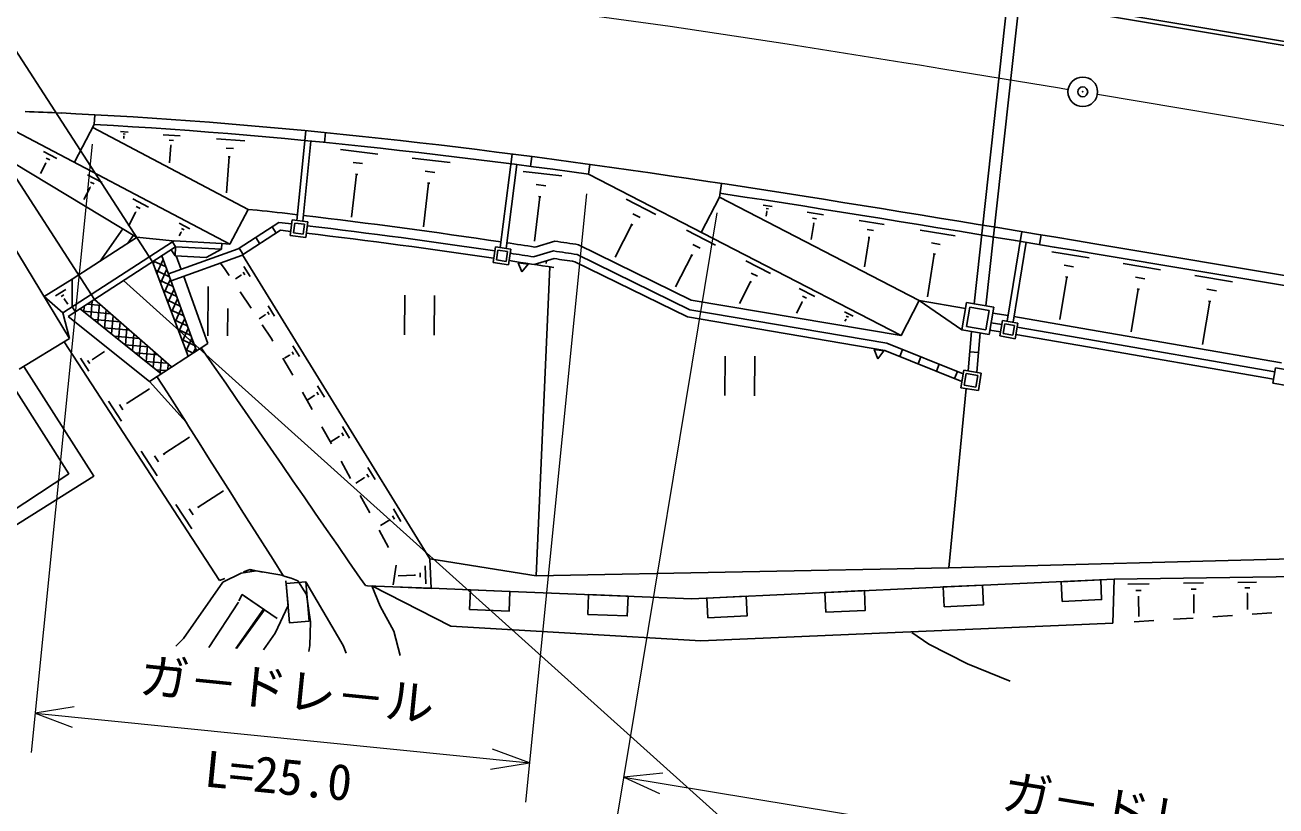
# Model space of a CAD drawing. Units: millimetres, scale not verified. Extents: x 40000 to 680000, y 20000 to 380000.
# Drawn here: x 213462 to 276912, y 262856 to 302446 of the extents above; entities that cross this region are included whole.
import ezdxf
from ezdxf.enums import TextEntityAlignment as Align

# ---------------------------------------------------------------- set-up
doc = ezdxf.new("R2010")
doc.units = ezdxf.units.MM
doc.header["$LTSCALE"] = 1000
doc.header["$PDMODE"] = 32
doc.header["$PDSIZE"] = 500
doc.linetypes.add('CHAIN', pattern=[18.5, 12, -1.5, 3.5, -1.5])
for name, color, linetype, lineweight in [('M-BGD', 7, 'Continuous', 25), ('M-BMK', 2, 'CHAIN', 13), ('M-BMK-SRVR', 3, 'Continuous', 25), ('M-STR-HTXT', 7, 'Continuous', 13)]:
    doc.layers.add(name, color=color, linetype=linetype, lineweight=lineweight)
doc.styles.add('@ＭＳ ゴシック', font='')
doc.styles.add('ＭＳ ゴシック', font='')
doc.styles.get('@ＭＳ ゴシック').set_extended_font_data('@MS Gothic')
doc.styles.get('ＭＳ ゴシック').set_extended_font_data('MS Gothic')

msp = doc.modelspace()

# ---------------------------------------------------------------- linework, layer by layer
at = {"layer": 'M-BGD'}
for p, q in [((261602, 288314), (264118, 311130)), ((262195, 288211), (264720, 311114)), ((269648, 302896), (299568, 297904)), ((208279, 301997), (216989, 288537)), ((212778, 301487), (219927, 290439)), ((223850, 291333), (211814, 297675)), ((216975, 297403), (217002, 297902)), ((215966, 295487), (216975, 297403)), ((224782, 293102), (216898, 297257)), ((218305, 297051), (218688, 297022)), ((227252, 292543), (227710, 297090)), ((228655, 296495), (228705, 296993)), ((218440, 296926), (218535, 296918)), ((218467, 296808), (218491, 296806)), ((218479, 296807), (218470, 296687)), ((220474, 296887), (221328, 296822)), ((220775, 296607), (220988, 296591)), ((220862, 296343), (220795, 295460)), ((220836, 296345), (220889, 296341)), ((223166, 296683), (224604, 296574)), ((227550, 292506), (227958, 296564)), ((211674, 296185), (219114, 291696)), ((214397, 296030), (215073, 295674)), ((214543, 295694), (214713, 295605)), ((223672, 296211), (224032, 296184)), ((223819, 295766), (223681, 293939)), ((223774, 295769), (223864, 295763)), ((229468, 296132), (231361, 295907)), ((233106, 295699), (235030, 295470)), ((237563, 291170), (238177, 295906)), ((239105, 295281), (239169, 295777)), ((214521, 295446), (214245, 294923)), ((214500, 295457), (214542, 295435)), ((230110, 295480), (230583, 295423)), ((237860, 291126), (238411, 295372)), ((242043, 294886), (242112, 295381)), ((215726, 286554), (210941, 294413)), ((216631, 294853), (217368, 294464)), ((216790, 294486), (216975, 294389)), ((230279, 294884), (230020, 292714)), ((230220, 294891), (230338, 294877)), ((233931, 294430), (233667, 292216)), ((233759, 295036), (234240, 294978)), ((233871, 294437), (233991, 294423)), ((238731, 295029), (240687, 294796)), ((242043, 294886), (257894, 286709)), ((248680, 293713), (248785, 294415)), ((216766, 294216), (216444, 293605)), ((216743, 294228), (216789, 294204)), ((239395, 294355), (239884, 294297)), ((218926, 293643), (219727, 293221)), ((219100, 293244), (219300, 293139)), ((239569, 293739), (239301, 291482)), ((239508, 293746), (239630, 293732)), ((243953, 293619), (245458, 292843)), ((247763, 291935), (248680, 293713)), ((248680, 293713), (258811, 288486)), ((250896, 293317), (251365, 293242)), ((251050, 293148), (251167, 293129)), ((219073, 292951), (218704, 292251)), ((219048, 292965), (219098, 292938)), ((223850, 291333), (224773, 293103)), ((225229, 293064), (224773, 293103)), ((226910, 291780), (227009, 292574)), ((227009, 292574), (227803, 292474)), ((244285, 292877), (244661, 292683)), ((251086, 292998), (251047, 292759)), ((251071, 293000), (251100, 292996)), ((253131, 292958), (253967, 292824)), ((253404, 292657), (253613, 292624)), ((255763, 292536), (257031, 292333)), ((218423, 292113), (217281, 290482)), ((221286, 292399), (221815, 292120)), ((221383, 291942), (221286, 291758)), ((221366, 291951), (221399, 291933)), ((221400, 292136), (221533, 292066)), ((224280, 291106), (226335, 292436)), ((224450, 290764), (226427, 292043)), ((226001, 292220), (226207, 291901)), ((227077, 291910), (227140, 292406)), ((227573, 291848), (227077, 291910)), ((227140, 292406), (227636, 292344)), ((227636, 292344), (227573, 291848)), ((227803, 292474), (227704, 291680)), ((244240, 292328), (243390, 290681)), ((244193, 292353), (244287, 292304)), ((247006, 292045), (248481, 291284)), ((253469, 292390), (253338, 291577)), ((253443, 292394), (253495, 292386)), ((256178, 292080), (256495, 292029)), ((258863, 292039), (260640, 291754)), ((264015, 291973), (263280, 287428)), ((215386, 287857), (220940, 291451)), ((215852, 289558), (219151, 291692)), ((218959, 291789), (218676, 291385)), ((220943, 291513), (219114, 291696)), ((220940, 291451), (221021, 291504)), ((220940, 291451), (221103, 291199)), ((223451, 291377), (221021, 291504)), ((223435, 291078), (223451, 291377)), ((223848, 291331), (223451, 291377)), ((225161, 291677), (225367, 291358)), ((227704, 291680), (226910, 291780)), ((239329, 291191), (240342, 291489)), ((241543, 291309), (247252, 288505)), ((247331, 291317), (247699, 291127)), ((256275, 291674), (256037, 290185)), ((256236, 291680), (256315, 291668)), ((259444, 291399), (259888, 291328)), ((264234, 291444), (263576, 287376)), ((265002, 291809), (264922, 291315)), ((267722, 291355), (297642, 286363)), ((215652, 287672), (221103, 291199)), ((220359, 290718), (220434, 290683)), ((220409, 290751), (222155, 285924)), ((220743, 289827), (224280, 291106)), ((220872, 289470), (224450, 290764)), ((221079, 290750), (220881, 291056)), ((221079, 290750), (221103, 291199)), ((222658, 290667), (221079, 290750)), ((223435, 291078), (221103, 291199)), ((221133, 290747), (221382, 290058)), ((222658, 290667), (223435, 291078)), ((224321, 291133), (224528, 290814)), ((237201, 290416), (237320, 291207)), ((237320, 291207), (238111, 291088)), ((237372, 290542), (237446, 291036)), ((237446, 291036), (237940, 290962)), ((237940, 290962), (237866, 290467)), ((238111, 291088), (237992, 290297)), ((239261, 290696), (240275, 290993)), ((239287, 290308), (240302, 290605)), ((241469, 290815), (247179, 288011)), ((247287, 290779), (246458, 289174)), ((247241, 290803), (247333, 290755)), ((259581, 290831), (259234, 288667)), ((259525, 290840), (259636, 290822)), ((265550, 290957), (267436, 290642)), ((267640, 290862), (297560, 285870)), ((219927, 290439), (221735, 285653)), ((220039, 290511), (219962, 290346)), ((219987, 290477), (220614, 290185)), ((220087, 290017), (220794, 289687)), ((220477, 290563), (220147, 289856)), ((220658, 290063), (220333, 289366)), ((224569, 290197), (224879, 289695)), ((237992, 290297), (237201, 290416)), ((237866, 290467), (237372, 290542)), ((238481, 290399), (238662, 289933)), ((238975, 290323), (238481, 290399)), ((238975, 290323), (238662, 289933)), ((239393, 274523), (240086, 290182)), ((239887, 290353), (239906, 290489)), ((241354, 290448), (247061, 287645)), ((250029, 290485), (251266, 289847)), ((266163, 290273), (266635, 290194)), ((269165, 290354), (271063, 290037)), ((215852, 289558), (214426, 288689)), ((215860, 288164), (215852, 289558)), ((220276, 289515), (220974, 289190)), ((220839, 289564), (220518, 288875)), ((221511, 289701), (222740, 286303)), ((224422, 289760), (224139, 289586)), ((224413, 289776), (224432, 289744)), ((224534, 289916), (224612, 289790)), ((250264, 289424), (249702, 288333)), ((250226, 289444), (250303, 289404)), ((250301, 289875), (250611, 289715)), ((266304, 289668), (265945, 287515)), ((266245, 289678), (266363, 289658)), ((269782, 289666), (270256, 289587)), ((272792, 289749), (274700, 289430)), ((215013, 288721), (215525, 289033)), ((215299, 288685), (215426, 288763)), ((220466, 289013), (221154, 288692)), ((221019, 289064), (220703, 288385)), ((222730, 286692), (222751, 289192)), ((224928, 288087), (224372, 288918)), ((232708, 286746), (232728, 288746)), ((234208, 286731), (234228, 288731)), ((252722, 289095), (253530, 288679)), ((269924, 289057), (269562, 286888)), ((269865, 289067), (269983, 289047)), ((273412, 289057), (273889, 288977)), ((215386, 287857), (214426, 288689)), ((215440, 288561), (215472, 288580)), ((215456, 288570), (215628, 288288)), ((215860, 288164), (216023, 287913)), ((216468, 288201), (216443, 287909)), ((216610, 288292), (217341, 288228)), ((216867, 288459), (216795, 287628)), ((216989, 288537), (220893, 285112)), ((217232, 288324), (217147, 287347)), ((220655, 288511), (221334, 288194)), ((221200, 288564), (220888, 287895)), ((223730, 286684), (223742, 288084)), ((225799, 288203), (226121, 287680)), ((247252, 288505), (257894, 286709)), ((252876, 288403), (252589, 287846)), ((252851, 288416), (252901, 288390)), ((252900, 288697), (253102, 288593)), ((257894, 286709), (258811, 288486)), ((258811, 288486), (260983, 287000)), ((261170, 288083), (258811, 288486)), ((260983, 287000), (261221, 288380)), ((261214, 287163), (261384, 288148)), ((262600, 288141), (261221, 288380)), ((262369, 287978), (261384, 288148)), ((262600, 288141), (262362, 286762)), ((273555, 288444), (273191, 286259)), ((273495, 288454), (273615, 288434)), ((215726, 286554), (215386, 287857)), ((215652, 287672), (219771, 284382)), ((216253, 288061), (220372, 284771)), ((216413, 287933), (217818, 287810)), ((216942, 287510), (218294, 287392)), ((217582, 288017), (217498, 287066)), ((217931, 287711), (217850, 286785)), ((220845, 288008), (221514, 287697)), ((221035, 287506), (221694, 287199)), ((221381, 288064), (221073, 287404)), ((221562, 287565), (221258, 286914)), ((225646, 287748), (225334, 287555)), ((225636, 287764), (225656, 287731)), ((225763, 287910), (225844, 287779)), ((247061, 287645), (257076, 285954)), ((247179, 288011), (257180, 286322)), ((255021, 287910), (255461, 287683)), ((255104, 287532), (255052, 287430)), ((255091, 287539), (255118, 287525)), ((255118, 287692), (255228, 287636)), ((262369, 287978), (262199, 286993)), ((263326, 287714), (262549, 287847)), ((262899, 286682), (263037, 287470)), ((263037, 287470), (263825, 287332)), ((267010, 287084), (263622, 287663)), ((217472, 287088), (218771, 286974)), ((218281, 287404), (218202, 286504)), ((218630, 287097), (218554, 286223)), ((221224, 287004), (221874, 286701)), ((221742, 287065), (221443, 286424)), ((262362, 286762), (260983, 287000)), ((262199, 286993), (261214, 287163)), ((261299, 284912), (261468, 286916)), ((261734, 284841), (261903, 286841)), ((262935, 286888), (262400, 286980)), ((262464, 287354), (263001, 287262)), ((263073, 286804), (263159, 287297)), ((263565, 286718), (263073, 286804)), ((263159, 287297), (263652, 287210)), ((263652, 287210), (263565, 286718)), ((263825, 287332), (263687, 286544)), ((263790, 287127), (266928, 286591)), ((267010, 287084), (277188, 285313)), ((213164, 284994), (215726, 286554)), ((223324, 274292), (215445, 286383)), ((218001, 286665), (219247, 286556)), ((218530, 286242), (219724, 286138)), ((218980, 286790), (218906, 285942)), ((219330, 286484), (219258, 285661)), ((219679, 286177), (219610, 285380)), ((219771, 284382), (222740, 286303)), ((221414, 286502), (222054, 286204)), ((221923, 286565), (221629, 285934)), ((227042, 286187), (227377, 285643)), ((261042, 284760), (257180, 286322)), ((263687, 286544), (262899, 286682)), ((266865, 286216), (263724, 286753)), ((266865, 286216), (276792, 284489)), ((266928, 286591), (276858, 284863)), ((216277, 285564), (216707, 284904)), ((216888, 285492), (217501, 285891)), ((219059, 285820), (220200, 285720)), ((220029, 285870), (219961, 285099)), ((220378, 285563), (220313, 284818)), ((221604, 286000), (221991, 285819)), ((222104, 286065), (221988, 285816)), ((222400, 286083), (222505, 285930)), ((222505, 285930), (223073, 285108)), ((227047, 284696), (226539, 285557)), ((226883, 285714), (226629, 285558)), ((226873, 285731), (226894, 285697)), ((227004, 285883), (227088, 285747)), ((248961, 283667), (248982, 285667)), ((250461, 283652), (250482, 285652)), ((256531, 285998), (256713, 285532)), ((257026, 285922), (256531, 285998)), ((257026, 285922), (256713, 285532)), ((260980, 284375), (257076, 285954)), ((257834, 285648), (257976, 286000)), ((258761, 285273), (258903, 285625)), ((261819, 285845), (261380, 285881)), ((216636, 285445), (216744, 285280)), ((216874, 285512), (216901, 285471)), ((219588, 285397), (220677, 285302)), ((220118, 284974), (220618, 284930)), ((220728, 285257), (220704, 284986)), ((223073, 285108), (223641, 284284)), ((259688, 284898), (259830, 285250)), ((260929, 284060), (261072, 284948)), ((261072, 284948), (261961, 284805)), ((276757, 284288), (276895, 285076)), ((276895, 285076), (277683, 284937)), ((219771, 284382), (221631, 282307)), ((220683, 283801), (220156, 284631)), ((223641, 284284), (224209, 283462)), ((260615, 284523), (260757, 284875)), ((261101, 284184), (261196, 284776)), ((261196, 284776), (261789, 284681)), ((261789, 284681), (261693, 284088)), ((261961, 284805), (261817, 283916)), ((277545, 284150), (276757, 284288)), ((218642, 283272), (219773, 284010)), ((221632, 282307), (220683, 283801)), ((228031, 282955), (227544, 283828)), ((228133, 283660), (227800, 283454)), ((228122, 283677), (228144, 283642)), ((228259, 283835), (228346, 283693)), ((228297, 284151), (228646, 283586)), ((260321, 274928), (261199, 284016)), ((260929, 284060), (261817, 283916)), ((261101, 284184), (261693, 284088)), ((217698, 283384), (218362, 282364)), ((218253, 283201), (218419, 282946)), ((218621, 283304), (218663, 283241)), ((224209, 283462), (224778, 282638)), ((224778, 282638), (225346, 281816)), ((221754, 282113), (221631, 282307)), ((222290, 281268), (221754, 282113)), ((225346, 281816), (225915, 280993)), ((229004, 281208), (228518, 282082)), ((229526, 281765), (229616, 281619)), ((229566, 282094), (229928, 281507)), ((220504, 280702), (221813, 281554)), ((222826, 280423), (222290, 281268)), ((229395, 281583), (228994, 281336)), ((229384, 281602), (229407, 281565)), ((219358, 280837), (220165, 279598)), ((220032, 280614), (220234, 280305)), ((220479, 280740), (220529, 280663)), ((225915, 280993), (226483, 280170)), ((223362, 279579), (222826, 280423)), ((226483, 280170), (227051, 279347)), ((229979, 279461), (229491, 280335)), ((230848, 280015), (231223, 279407)), ((223897, 278735), (223362, 279579)), ((227051, 279347), (227619, 278524)), ((230671, 279486), (230239, 279220)), ((230659, 279505), (230683, 279467)), ((230807, 279674), (230900, 279522)), ((222250, 278002), (223535, 278840)), ((224433, 277890), (223897, 278735)), ((230944, 277709), (230465, 278588)), ((221118, 278135), (221915, 276913)), ((221784, 277916), (221983, 277610)), ((222225, 278040), (222275, 277964)), ((227619, 278524), (228187, 277702)), ((232144, 277914), (232532, 277284)), ((224969, 277046), (224433, 277890)), ((228187, 277702), (228755, 276878)), ((231960, 277366), (231498, 277081)), ((231948, 277386), (231972, 277347)), ((232100, 277562), (232198, 277404)), ((225505, 276201), (224969, 277046)), ((228755, 276878), (229324, 276057)), ((231902, 275954), (231423, 276831)), ((226040, 275357), (225505, 276201)), ((229324, 276057), (229892, 275233)), ((239393, 274523), (234002, 275377)), ((280290, 275446), (260321, 274929)), ((224944, 274742), (224915, 274830)), ((226576, 274513), (226040, 275357)), ((229892, 275233), (230460, 274411)), ((232140, 274068), (232281, 275058)), ((233764, 275033), (233797, 274124)), ((260321, 274929), (239393, 274523)), ((223601, 274389), (223324, 274292)), ((226664, 274496), (226968, 274405)), ((230460, 274411), (230727, 274025)), ((233235, 274559), (232382, 274529)), ((233234, 274588), (233236, 274531)), ((233504, 274683), (233512, 274455)), ((268633, 272117), (268706, 274346)), ((269390, 274106), (270484, 274123)), ((272220, 274148), (273242, 274164)), ((274979, 274189), (275930, 274203)), ((226249, 272360), (224600, 273492)), ((234055, 273887), (232125, 273967)), ((232126, 273968), (234055, 273890)), ((269805, 273784), (270078, 273788)), ((272607, 273848), (272863, 273851)), ((272708, 273542), (272772, 273543)), ((272740, 273543), (272753, 272638)), ((275340, 273909), (275578, 273913)), ((275433, 273625), (275493, 273626)), ((275463, 273625), (275475, 272817)), ((224290, 273195), (222780, 270896)), ((269912, 273458), (269981, 273459)), ((269946, 273458), (269961, 272454)), ((224147, 270839), (225559, 272833)), ((270712, 272254), (269714, 272188)), ((272707, 272384), (271710, 272319)), ((274703, 272516), (273705, 272450)), ((276699, 272647), (275701, 272581)), ((223217, 271561), (222780, 270896))]:
    msp.add_line(p, q, dxfattribs=at)
for points in [[(299535, 297707), (268628, 302863), (267642, 303027), (266654, 303192), (265667, 303356), (264679, 303520), (263690, 303684), (262702, 303847), (261931, 303974)], [(267722, 291355), (266736, 291520), (265751, 291684), (264766, 291848), (263782, 292012), (262798, 292175), (261815, 292338), (260832, 292500), (259850, 292661), (258868, 292822), (257887, 292982), (256906, 293141), (255926, 293299), (254946, 293456), (253967, 293612), (252988, 293766), (252010, 293920), (251032, 294072), (250054, 294222), (249077, 294371), (248100, 294518), (247123, 294664), (246147, 294807), (245172, 294949), (244196, 295089), (243221, 295227), (242246, 295363), (241272, 295497), (240298, 295628), (239324, 295757), (238350, 295884), (237377, 296008), (236404, 296129), (235432, 296248), (234459, 296365), (233487, 296478), (232515, 296588), (231544, 296696), (230573, 296801), (229602, 296902), (228631, 297000), (227661, 297095), (226691, 297187), (225722, 297275), (224752, 297359), (223783, 297441), (222815, 297518), (221846, 297592), (220878, 297662), (219910, 297728), (218943, 297790), (217976, 297848), (217010, 297902), (216043, 297951), (215292, 297987)], [(242043, 294886), (241204, 295001), (240231, 295132), (239259, 295261), (238286, 295388), (237314, 295512), (236343, 295633), (235372, 295752), (234401, 295868), (233430, 295981), (232460, 296092), (231490, 296199), (230520, 296303), (229551, 296405), (228582, 296503), (227613, 296597), (226645, 296689), (225677, 296777), (224710, 296861), (223742, 296942), (222776, 297020), (221809, 297093), (220843, 297163), (219877, 297229), (218912, 297291), (217947, 297349), (216975, 297403)], [(267640, 290862), (266654, 291026), (265669, 291191), (264684, 291355), (263700, 291518), (262716, 291682), (261733, 291844), (260751, 292006), (259769, 292168), (258788, 292329), (257807, 292489), (256827, 292647), (255847, 292805), (254868, 292962), (253889, 293118), (252911, 293273), (251933, 293426), (250955, 293578), (249978, 293728), (249002, 293877), (248711, 293920)], [(224495, 290793), (234002, 275377), (234055, 273887)], [(223816, 289749), (223607, 290061), (223383, 290378)], [(200752, 289309), (209921, 275167), (216945, 279576), (213404, 285140)], [(226031, 286419), (225944, 286568), (225484, 287256)], [(221113, 270966), (221493, 271343), (223493, 274197), (224423, 274666), (225185, 274778)], [(225512, 274715), (224874, 274837), (224544, 274721)], [(225185, 274778), (226483, 274550), (226664, 274496)], [(225559, 270779), (226149, 271625), (226805, 273027), (226694, 274277)], [(226968, 274405), (227297, 274275), (227745, 273573), (227935, 272194), (227905, 270993), (227863, 270682)], [(227703, 274217), (229593, 270997), (229759, 270603)], [(234055, 273890), (237653, 273745), (247289, 273362), (260228, 273968), (268706, 274346)], [(268706, 274346), (281599, 274538), (299117, 273848)], [(224195, 270837), (225612, 272797), (224479, 273574), (224302, 273249)], [(230727, 274025), (230825, 274021), (232126, 273968)], [(232495, 270487), (232162, 271726), (231470, 272991), (231057, 274011)], [(268633, 272117), (247739, 271228), (235053, 271969), (231057, 274011)], [(263437, 269185), (261269, 270064), (259311, 271057), (258440, 271653)]]:
    msp.add_lwpolyline(points, dxfattribs=at)
for points in [[(202285, 288784), (204906, 290496), (206345, 288534), (209083, 290031), (215678, 279701), (210504, 276291)], [(227879, 272225), (227703, 274217), (226707, 274128), (226883, 272137)], [(266070, 273227), (268067, 273317), (268023, 274316), (266024, 274227)], [(236013, 272811), (238011, 272729), (238052, 273728), (236054, 273810)], [(242009, 272571), (244008, 272491), (244048, 273491), (242049, 273570)], [(248091, 272399), (250088, 272492), (250041, 273491), (248043, 273398)], [(254084, 272679), (256082, 272773), (256035, 273772), (254038, 273678)], [(260075, 272960), (262074, 273049), (262029, 274048), (260031, 273959)]]:
    msp.add_lwpolyline(points, close=True, dxfattribs=at)
for centre, radius, start, end in [((205332, 80715), 217500, 87.37522, 87.85781), ((189389, -30876), 325916, 83.32349, 83.68657), ((189389, -30876), 325916, 81.49324, 83.27074), ((189373, -30992), 325534, 83.36567, 83.48044), ((189361, -31080), 325243, 83.36602, 83.45615), ((189361, -31080), 325243, 81.53627, 83.22509), ((189373, -30992), 325534, 81.53592, 83.22486), ((189389, -30876), 325916, 81.18589, 81.44049), ((142238, -368714), 667452, 81.44364, 81.54784), ((189373, -30992), 325534, 81.18464, 81.39512), ((142200, -368944), 667185, 81.44333, 81.547), ((142172, -369120), 666984, 81.4482, 81.5396), ((189361, -31080), 325243, 80.9928, 81.39534)]:
    msp.add_arc(centre, radius, start, end, dxfattribs=at)
at = {"layer": 'M-BMK'}
for p, q in [((258828, 300426), (260013, 300233)), ((267852, 298936), (278558, 297150))]:
    msp.add_line(p, q, dxfattribs=at)
for points in [[(240235, 303201), (246178, 302381), (252112, 301493), (258038, 300555), (258828, 300427)], [(260012, 300234), (265932, 299256), (266372, 299183)]]:
    msp.add_lwpolyline(points, dxfattribs=at)
at = {"layer": 'M-BMK-SRVR'}
msp.add_circle((267112, 299060), 750, dxfattribs=at)
msp.add_point((267112, 299060), dxfattribs=at)
at = {"layer": 'M-STR-HTXT'}
for p, q in [((216875, 296408), (213778, 265563)), ((241943, 293891), (238847, 263046)), ((248548, 292934), (243503, 262347)), ((268000, 245000), (218459, 289489)), ((215952, 267875), (213978, 267553)), ((213978, 267553), (239046, 265036)), ((213978, 267553), (215849, 266845)), ((239046, 265036), (237176, 265744)), ((237072, 264714), (239046, 265036)), ((245819, 264517), (243829, 264320)), ((243829, 264320), (296327, 255661)), ((243829, 264320), (245650, 263495))]:
    msp.add_line(p, q, dxfattribs=at)

# ---------------------------------------------------------------- texts
at = {"layer": 'M-STR-HTXT', "style": 'ＭＳ ゴシック'}
for rotation, p in [(354.267, (226612, 267290)), (350.634, (270241, 260977))]:
    msp.add_text('ガ－ドレ－ル', height=1833, rotation=rotation, dxfattribs=at).set_placement(p, align=Align.BOTTOM_CENTER)
at = {"layer": 'M-STR-HTXT', "style": '@ＭＳ ゴシック'}
msp.add_text('L=25.0', height=1833, rotation=354.267, dxfattribs=at).set_placement((226412, 265300), align=Align.TOP_CENTER)

doc.saveas('drawing.dxf')
